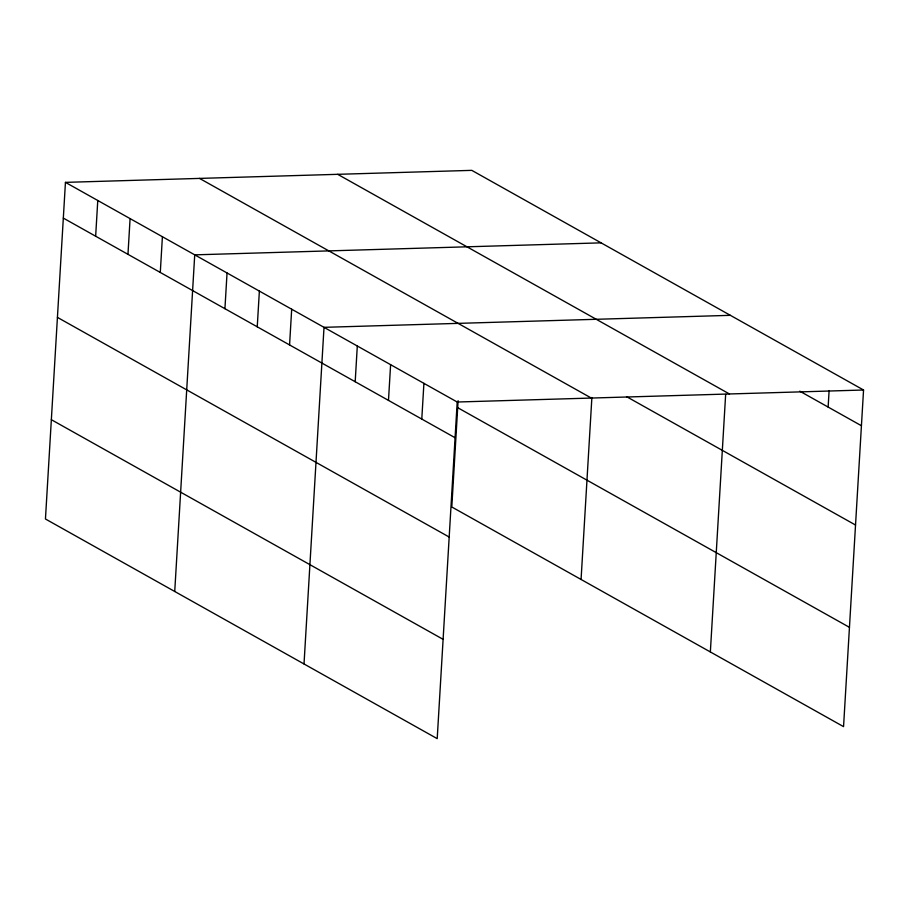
<?xml version="1.0" encoding="UTF-8"?>
<svg xmlns="http://www.w3.org/2000/svg" width="909" height="909" viewBox="0 0 909 909"><rect width="100%" height="100%" fill="white"/><g stroke="black" fill="none" stroke-linecap="round" stroke-linejoin="round"><path stroke-width="1.36" d="M65.448 182.368L45.45 518.994L437.206 738.642L457.204 402.017L65.448 182.368L471.794 170.358L863.55 390.006L843.552 726.632L451.796 506.983L458.102 400.687M95.65 236.215L97.774 200.491M127.964 254.338L130.089 218.614M160.291 272.45L162.404 236.726M174.733 591.475L194.731 254.85L601.065 242.851M224.932 308.696L227.045 272.973M257.247 326.82L259.372 291.096M289.573 344.943L291.687 309.208M304.015 663.956L324.013 327.331L730.347 315.332M355.192 381.735L357.305 345.999M388.484 400.403L390.609 364.679M421.787 419.072L423.912 383.348M581.067 579.465L591.884 397.483M710.349 651.958L725.655 394.404M828.133 407.062L829.11 390.575M457.204 402.017L863.55 390.006M799.761 391.165L861.425 425.73M337.693 174.323L729.461 393.972M626.562 396.665L855.528 525.027M199.537 178.403L591.304 398.051M457.693 407.687L849.449 627.335M63.323 218.092L455.091 437.74M57.426 317.389L449.182 537.037M51.347 419.697L443.115 639.345"/></g></svg>
